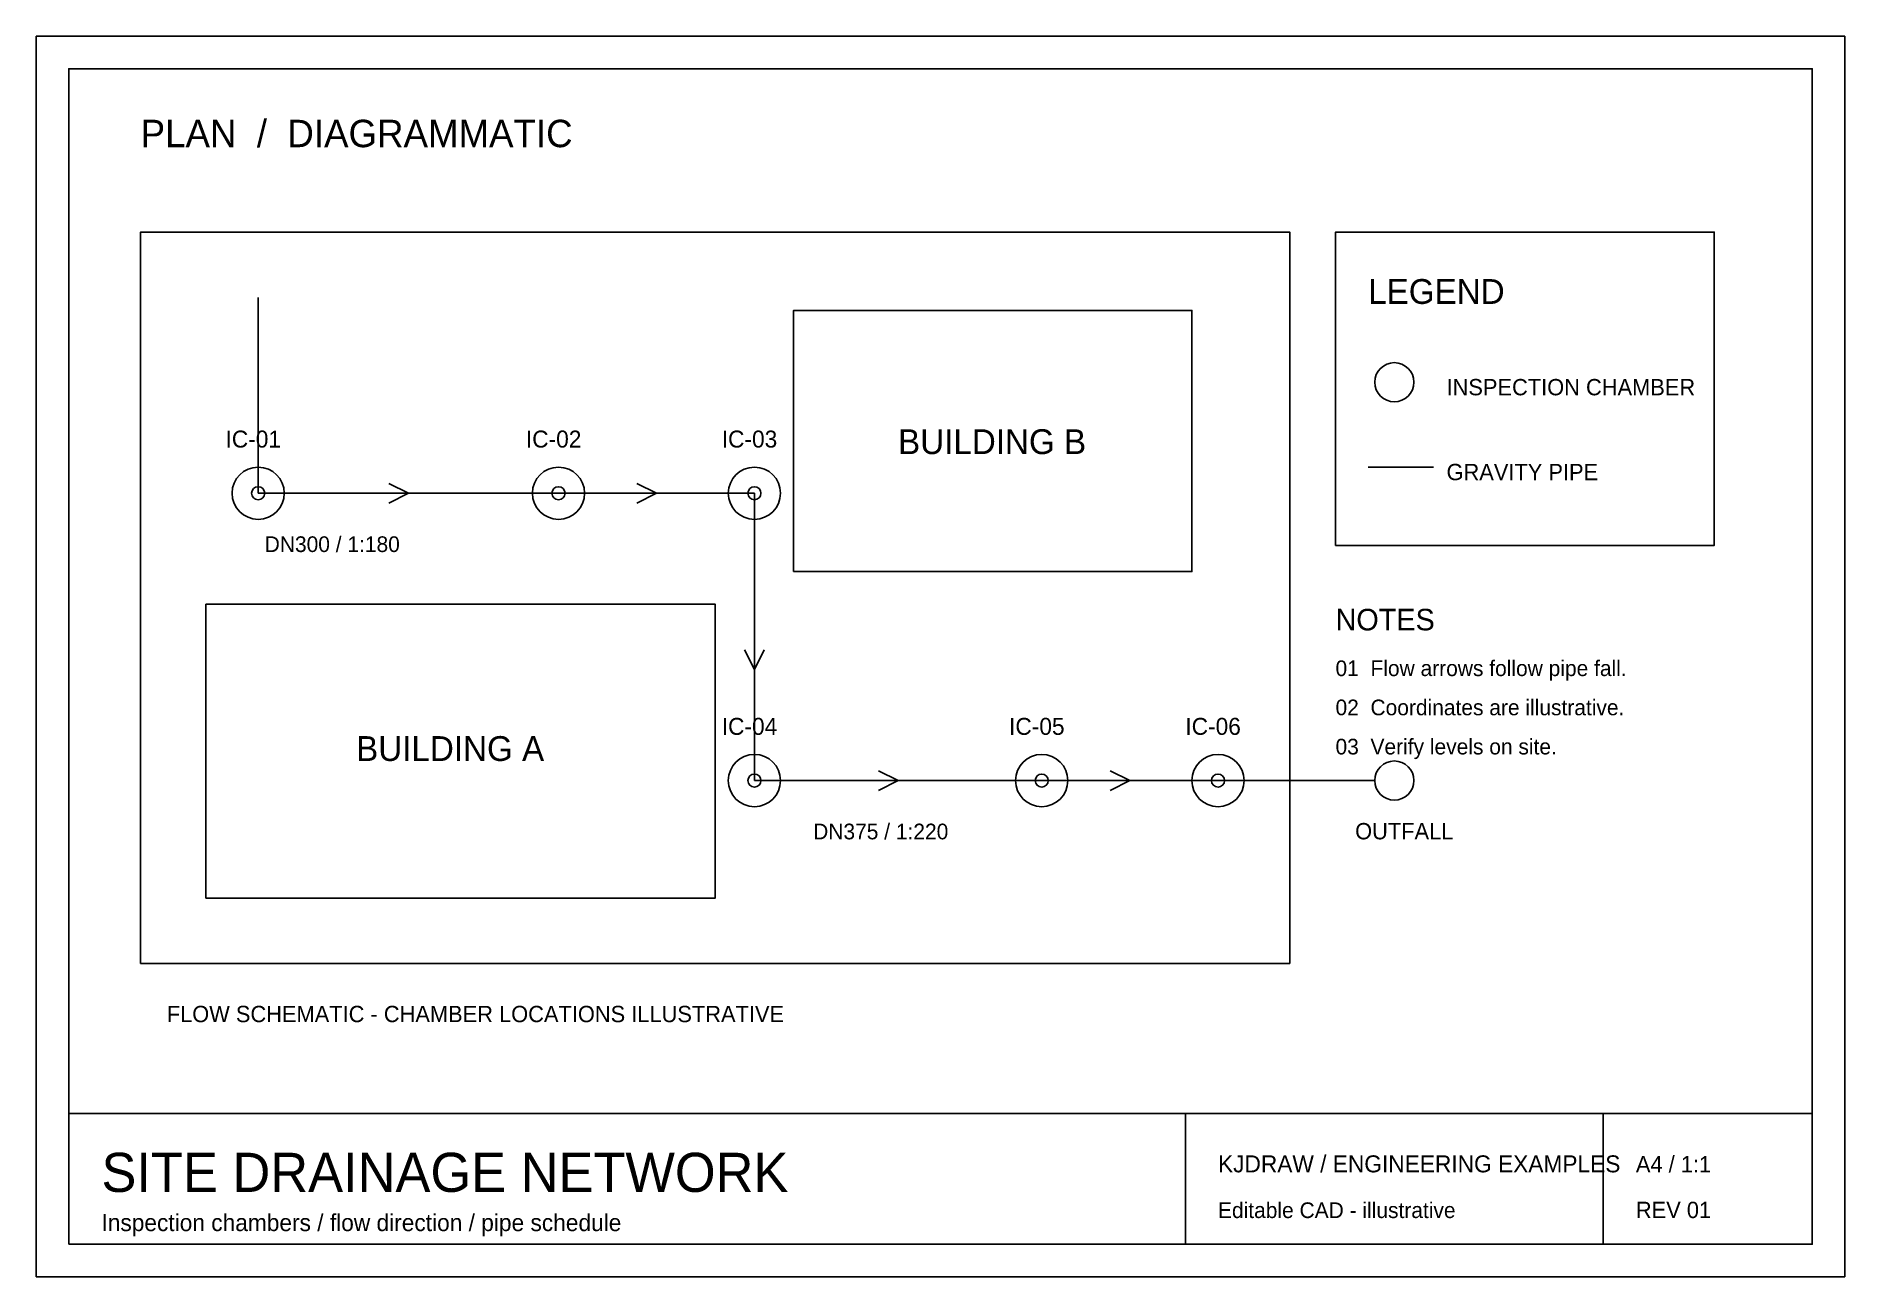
# Model space of a CAD drawing. Header units: millimetres. Extents: x 0 to 277, y 0 to 190.
import ezdxf

# ---------------------------------------------------------------- set-up
doc = ezdxf.new("R2010")
doc.units = ezdxf.units.MM
doc.linetypes.add('DRAIN-CONTINUOUS', pattern=[0])
for name, color, linetype in [('DRAIN-ANNOTATION', 9, 'DRAIN-CONTINUOUS'), ('DRAIN-DETAIL', 3, 'DRAIN-CONTINUOUS'), ('DRAIN-FRAME', 8, 'DRAIN-CONTINUOUS'), ('DRAIN-OUTLINE', 9, 'DRAIN-CONTINUOUS')]:
    doc.layers.add(name, color=color, linetype=linetype)
doc.styles.get("Standard").update_dxf_attribs({"font": 'sans-serif'})

msp = doc.modelspace()

# ---------------------------------------------------------------- linework, layer by layer
at = {"layer": 'DRAIN-ANNOTATION'}
for p, q in [((54, 121.5), (57, 120)), ((54, 118.5), (57, 120)), ((92, 121.5), (95, 120)), ((92, 118.5), (95, 120)), ((108.5, 96), (110, 93)), ((111.5, 96), (110, 93)), ((129, 77.5), (132, 76)), ((129, 74.5), (132, 76)), ((164.5, 77.5), (167.5, 76)), ((164.5, 74.5), (167.5, 76))]:
    msp.add_line(p, q, dxfattribs=at)
at = {"layer": 'DRAIN-DETAIL'}
for p, q in [((34, 120), (34, 150)), ((204, 124), (214, 124)), ((34, 120), (80, 120)), ((80, 120), (110, 120)), ((110, 120), (110, 76)), ((110, 76), (154, 76)), ((154, 76), (181, 76)), ((181, 76), (205, 76))]:
    msp.add_line(p, q, dxfattribs=at)
msp.add_lwpolyline([(16, 48), (192, 48), (192, 160), (16, 160)], close=True, dxfattribs=at)
for centre, radius in [((208, 137), 3), ((34, 120), 4), ((80, 120), 4), ((110, 120), 4), ((34, 120), 1), ((80, 120), 1), ((110, 120), 1), ((110, 76), 4), ((154, 76), 4), ((181, 76), 4), ((208, 76), 3), ((110, 76), 1), ((154, 76), 1), ((181, 76), 1)]:
    msp.add_circle(centre, radius, dxfattribs=at)
at = {"layer": 'DRAIN-FRAME'}
for p, q in [((5, 25), (272, 25)), ((176, 5), (176, 25)), ((240, 5), (240, 25))]:
    msp.add_line(p, q, dxfattribs=at)
for points in [[(0, 0), (277, 0), (277, 190), (0, 190)], [(5, 5), (272, 5), (272, 185), (5, 185)], [(199, 112), (257, 112), (257, 160), (199, 160)]]:
    msp.add_lwpolyline(points, close=True, dxfattribs=at)
at = {"layer": 'DRAIN-OUTLINE'}
for points in [[(116, 108), (177, 108), (177, 148), (116, 148)], [(26, 58), (104, 58), (104, 103), (26, 103)]]:
    msp.add_lwpolyline(points, close=True, dxfattribs=at)

# ---------------------------------------------------------------- texts
at = {"layer": 'DRAIN-ANNOTATION'}
for s, height, p in [('PLAN  /  DIAGRAMMATIC', 4.2, (16, 173)), ('LEGEND', 3.8, (204, 149)), ('INSPECTION CHAMBER', 2.5, (216, 135)), ('IC-01', 2.6, (29, 127)), ('IC-02', 2.6, (75, 127)), ('IC-03', 2.6, (105, 127)), ('BUILDING B', 3.8, (132, 126)), ('GRAVITY PIPE', 2.5, (216, 122)), ('DN300 / 1:180', 2.4, (35, 111)), ('NOTES', 3.3, (199, 99)), ('01  Flow arrows follow pipe fall.', 2.4, (199, 92)), ('02  Coordinates are illustrative.', 2.4, (199, 86)), ('IC-04', 2.6, (105, 83)), ('IC-05', 2.6, (149, 83)), ('IC-06', 2.6, (176, 83)), ('BUILDING A', 3.8, (49, 79)), ('03  Verify levels on site.', 2.4, (199, 80)), ('DN375 / 1:220', 2.4, (119, 67)), ('OUTFALL', 2.5, (202, 67)), ('FLOW SCHEMATIC - CHAMBER LOCATIONS ILLUSTRATIVE', 2.5, (20, 39)), ('SITE DRAINAGE NETWORK', 6, (10, 13)), ('KJDRAW / ENGINEERING EXAMPLES', 2.6, (181, 16)), ('A4 / 1:1', 2.5, (245, 16)), ('Editable CAD - illustrative', 2.4, (181, 9)), ('REV 01', 2.5, (245, 9)), ('Inspection chambers / flow direction / pipe schedule', 2.6, (10, 7))]:
    msp.add_text(s, height=height, dxfattribs=at).set_placement(p)

doc.saveas('drawing.dxf')
